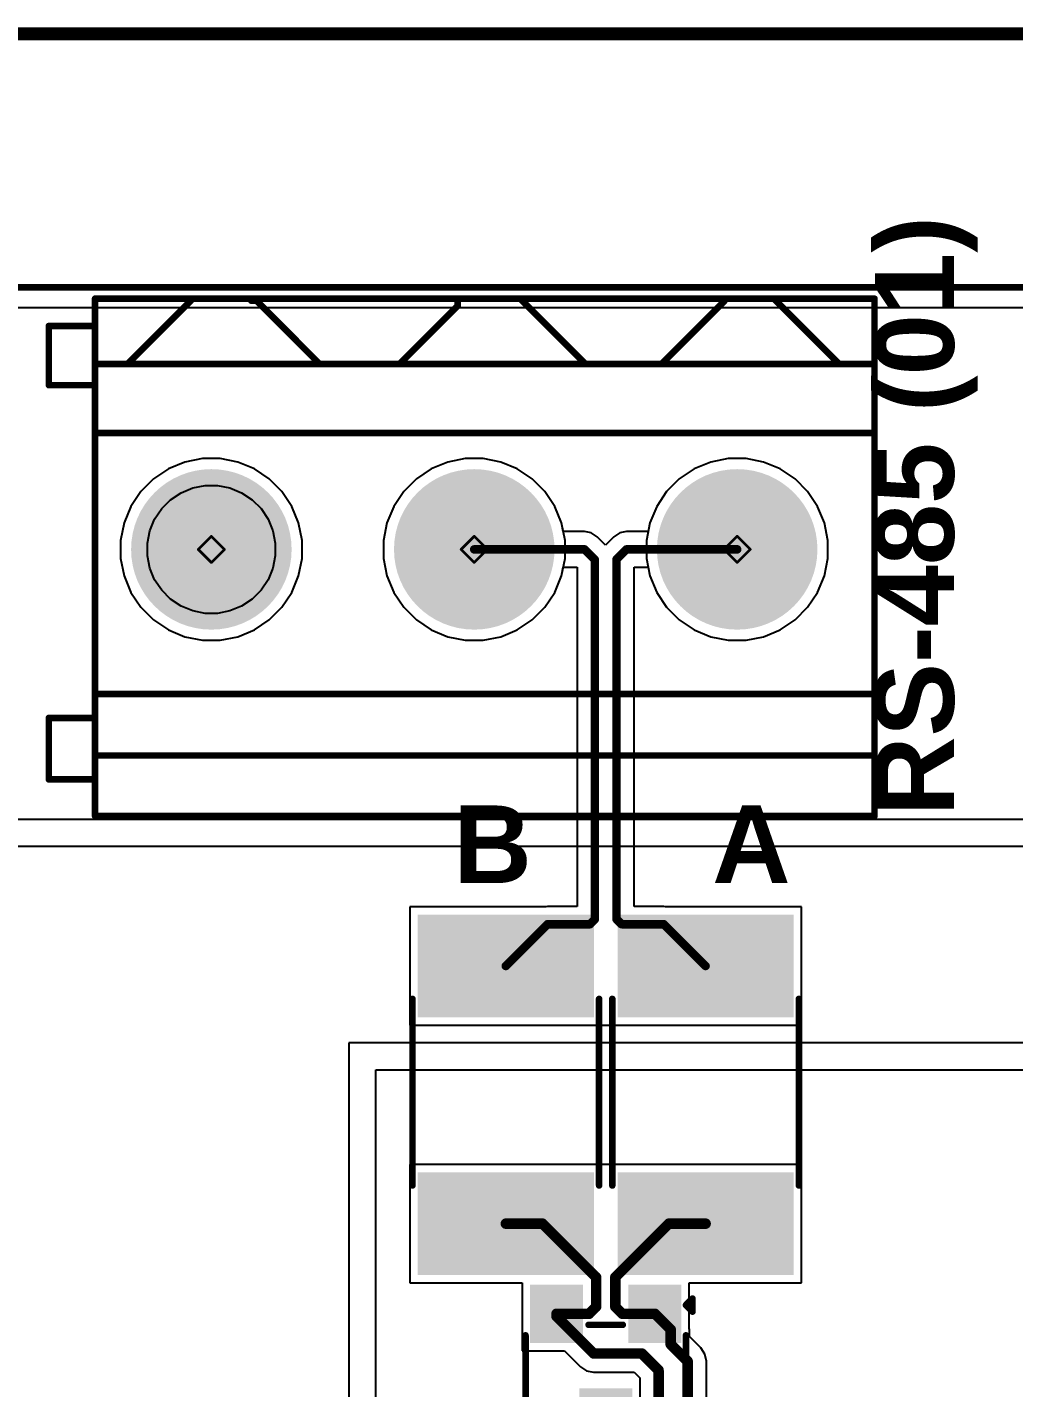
# Model space of a CAD drawing. Header units: inches. Extents: x 0 to 5032, y 0 to 5323.
# Drawn here: x 16.24 to 35.3, y 108.73 to 135.03 of the extents above; entities that cross this region are included whole.
import ezdxf

# ---------------------------------------------------------------- set-up
doc = ezdxf.new("R2010")
doc.units = ezdxf.units.IN
for name, color, linetype in [('Board Outline', 216, 'Continuous'), ('Bottom Layer', 5, 'Continuous'), ('Bottom Solder', 6, 'Continuous'), ('Drill Drawing', 1, 'Continuous'), ('Layer 1', 16, 'Continuous'), ('Layer 2', 76, 'Continuous'), ('Multi-Layer', 9, 'Continuous'), ('Pad Holes', 156, 'Continuous'), ('Top Layer', 1, 'Continuous'), ('Top Overlay', 2, 'Continuous'), ('Top Paste', 8, 'Continuous'), ('Top Solder', 216, 'Continuous')]:
    doc.layers.add(name, color=color, linetype=linetype)
doc.styles.add('Arial_Bold', font='', dxfattribs={"height": 0.2})
doc.styles.get('Arial_Bold').set_extended_font_data('Arial', bold=True)

# ---------------------------------------------------------------- blocks, each defined once
blk = doc.blocks.new('SOT_23_282')
at = {"layer": 'Top Layer'}
for points in [[(-0.41, 1.46), (0.41, 1.46), (0.41, 0.54), (-0.41, 0.54)], [(-1.36, -0.54), (-0.54, -0.54), (-0.54, -1.46), (-1.36, -1.46)], [(0.54, -0.54), (1.36, -0.54), (1.36, -1.46), (0.54, -1.46)]]:
    blk.add_hatch(color=1, dxfattribs=at).paths.add_polyline_path(points)
at = {"layer": 'Top Paste'}
for points in [[(-0.41, 1.46), (0.41, 1.46), (0.41, 0.54), (-0.41, 0.54)], [(-1.36, -0.54), (-0.54, -0.54), (-0.54, -1.46), (-1.36, -1.46)], [(0.54, -0.54), (1.36, -0.54), (1.36, -1.46), (0.54, -1.46)]]:
    blk.add_hatch(color=8, dxfattribs=at).paths.add_polyline_path(points)
at = {"layer": 'Top Solder'}
for points in [[(-0.512, 1.562), (0.512, 1.562), (0.512, 0.438), (-0.512, 0.438)], [(-1.462, -0.438), (-0.438, -0.438), (-0.438, -1.562), (-1.462, -1.562)], [(0.438, -0.438), (1.462, -0.438), (1.462, -1.562), (0.438, -1.562)]]:
    blk.add_hatch(color=216, dxfattribs=at).paths.add_polyline_path(points)
at = {"layer": 'Top Overlay'}
for points in [[(-0.559, 0.813, 0.127, 0.127, 0), (-1.549, 0.813, 0.127, 0.127, 0)], [(-1.549, 0.813, 0.127, 0.127, 0), (-1.549, -0.584, 0.127, 0.127, 0)], [(1.549, 0.813, 0.127, 0.127, 0), (0.559, 0.813, 0.127, 0.127, 0)], [(1.549, 0.813, 0.127, 0.127, 0), (1.549, -0.584, 0.127, 0.127, 0)], [(0.33, -0.787, 0.127, 0.127, 0), (-0.33, -0.787, 0.127, 0.127, 0)], [(-1.676, -1.041, 0.127, 0.127, 0), (-1.676, -1.295, 0.127, 0.127, 0)], [(-1.549, -1.168, 0.127, 0.127, 0), (-1.676, -1.041, 0.127, 0.127, 0)], [(-1.549, -1.168, 0.127, 0.127, 0), (-1.676, -1.295, 0.127, 0.127, 0)]]:
    blk.add_lwpolyline(points, format="xyseb", dxfattribs=at)
for points in [[(-1.581, 0.813, 0.0635, 0.0635, 1), (-1.518, 0.813, 0.0635, 0.0635, 1)], [(-1.581, 0.813, 0.0635, 0.0635, 1), (-1.518, 0.813, 0.0635, 0.0635, 1)], [(-0.591, 0.813, 0.0635, 0.0635, 1), (-0.527, 0.813, 0.0635, 0.0635, 1)], [(0.527, 0.813, 0.0635, 0.0635, 1), (0.591, 0.813, 0.0635, 0.0635, 1)], [(1.518, 0.813, 0.0635, 0.0635, 1), (1.581, 0.813, 0.0635, 0.0635, 1)], [(1.518, 0.813, 0.0635, 0.0635, 1), (1.581, 0.813, 0.0635, 0.0635, 1)], [(-1.581, -0.584, 0.0635, 0.0635, 1), (-1.518, -0.584, 0.0635, 0.0635, 1)], [(1.518, -0.584, 0.0635, 0.0635, 1), (1.581, -0.584, 0.0635, 0.0635, 1)], [(-0.362, -0.787, 0.0635, 0.0635, 1), (-0.298, -0.787, 0.0635, 0.0635, 1)], [(0.298, -0.787, 0.0635, 0.0635, 1), (0.362, -0.787, 0.0635, 0.0635, 1)], [(-1.708, -1.041, 0.0635, 0.0635, 1), (-1.645, -1.041, 0.0635, 0.0635, 1)], [(-1.708, -1.041, 0.0635, 0.0635, 1), (-1.645, -1.041, 0.0635, 0.0635, 1)], [(-1.708, -1.295, 0.0635, 0.0635, 1), (-1.645, -1.295, 0.0635, 0.0635, 1)], [(-1.708, -1.295, 0.0635, 0.0635, 1), (-1.645, -1.295, 0.0635, 0.0635, 1)], [(-1.581, -1.168, 0.0635, 0.0635, 1), (-1.518, -1.168, 0.0635, 0.0635, 1)], [(-1.581, -1.168, 0.0635, 0.0635, 1), (-1.518, -1.168, 0.0635, 0.0635, 1)]]:
    blk.add_lwpolyline(points, format="xyseb", close=True, dxfattribs=at)
blk = doc.blocks.new('F____1812__283')
at = {"layer": 'Top Layer'}
for points in [[(-3.38, 1.6), (-1.6, 1.6), (-1.6, -1.6), (-3.38, -1.6)], [(1.6, 1.6), (3.38, 1.6), (3.38, -1.6), (1.6, -1.6)]]:
    blk.add_hatch(color=1, dxfattribs=at).paths.add_polyline_path(points)
at = {"layer": 'Top Paste'}
for points in [[(-3.38, 1.6), (-1.6, 1.6), (-1.6, -1.6), (-3.38, -1.6)], [(1.6, 1.6), (3.38, 1.6), (3.38, -1.6), (1.6, -1.6)]]:
    blk.add_hatch(color=8, dxfattribs=at).paths.add_polyline_path(points)
at = {"layer": 'Top Solder'}
for points in [[(-3.482, 1.702), (-1.498, 1.702), (-1.498, -1.702), (-3.482, -1.702)], [(1.498, 1.702), (3.482, 1.702), (3.482, -1.702), (1.498, -1.702)]]:
    blk.add_hatch(color=216, dxfattribs=at).paths.add_polyline_path(points)
at = {"layer": 'Top Overlay'}
for points in [[(-1.753, 1.803, 0.127, 0.127, 0), (1.854, 1.803, 0.127, 0.127, 0)], [(-1.753, -1.803, 0.127, 0.127, 0), (1.854, -1.803, 0.127, 0.127, 0)]]:
    blk.add_lwpolyline(points, format="xyseb", dxfattribs=at)
for points in [[(-1.784, 1.803, 0.0635, 0.0635, 1), (-1.721, 1.803, 0.0635, 0.0635, 1)], [(1.822, 1.803, 0.0635, 0.0635, 1), (1.886, 1.803, 0.0635, 0.0635, 1)], [(-1.784, -1.803, 0.0635, 0.0635, 1), (-1.721, -1.803, 0.0635, 0.0635, 1)], [(1.822, -1.803, 0.0635, 0.0635, 1), (1.886, -1.803, 0.0635, 0.0635, 1)]]:
    blk.add_lwpolyline(points, format="xyseb", close=True, dxfattribs=at)
blk = doc.blocks.new('F____1812__284')
at = {"layer": 'Top Layer'}
for points in [[(-3.38, 1.6), (-1.6, 1.6), (-1.6, -1.6), (-3.38, -1.6)], [(1.6, 1.6), (3.38, 1.6), (3.38, -1.6), (1.6, -1.6)]]:
    blk.add_hatch(color=1, dxfattribs=at).paths.add_polyline_path(points)
at = {"layer": 'Top Paste'}
for points in [[(-3.38, 1.6), (-1.6, 1.6), (-1.6, -1.6), (-3.38, -1.6)], [(1.6, 1.6), (3.38, 1.6), (3.38, -1.6), (1.6, -1.6)]]:
    blk.add_hatch(color=8, dxfattribs=at).paths.add_polyline_path(points)
at = {"layer": 'Top Solder'}
for points in [[(-3.482, 1.702), (-1.498, 1.702), (-1.498, -1.702), (-3.482, -1.702)], [(1.498, 1.702), (3.482, 1.702), (3.482, -1.702), (1.498, -1.702)]]:
    blk.add_hatch(color=216, dxfattribs=at).paths.add_polyline_path(points)
at = {"layer": 'Top Overlay'}
for points in [[(-1.753, 1.803, 0.127, 0.127, 0), (1.854, 1.803, 0.127, 0.127, 0)], [(-1.753, -1.803, 0.127, 0.127, 0), (1.854, -1.803, 0.127, 0.127, 0)]]:
    blk.add_lwpolyline(points, format="xyseb", dxfattribs=at)
for points in [[(-1.784, 1.803, 0.0635, 0.0635, 1), (-1.721, 1.803, 0.0635, 0.0635, 1)], [(1.822, 1.803, 0.0635, 0.0635, 1), (1.886, 1.803, 0.0635, 0.0635, 1)], [(-1.784, -1.803, 0.0635, 0.0635, 1), (-1.721, -1.803, 0.0635, 0.0635, 1)], [(1.822, -1.803, 0.0635, 0.0635, 1), (1.886, -1.803, 0.0635, 0.0635, 1)]]:
    blk.add_lwpolyline(points, format="xyseb", close=True, dxfattribs=at)
blk = doc.blocks.new('DB128L_5_08_3P_BK_S_286')
at = {"layer": 'Bottom Layer'}
h = blk.add_hatch(color=5, dxfattribs=at)
edge = h.paths.add_edge_path()
edge.add_arc((-5.08, 0), 1.5, 0, 360)
h = blk.add_hatch(color=5, dxfattribs=at)
edge = h.paths.add_edge_path()
edge.add_arc((0, 0), 1.5, 0, 360)
h = blk.add_hatch(color=5, dxfattribs=at)
edge = h.paths.add_edge_path()
edge.add_arc((5.08, 0), 1.5, 0, 360)
at = {"layer": 'Bottom Solder'}
h = blk.add_hatch(color=6, dxfattribs=at)
edge = h.paths.add_edge_path()
edge.add_arc((-5.08, 0), 1.551, 0, 360)
h = blk.add_hatch(color=6, dxfattribs=at)
edge = h.paths.add_edge_path()
edge.add_arc((0, 0), 1.551, 0, 360)
h = blk.add_hatch(color=6, dxfattribs=at)
edge = h.paths.add_edge_path()
edge.add_arc((5.08, 0), 1.551, 0, 360)
at = {"layer": 'Layer 1'}
h = blk.add_hatch(color=16, dxfattribs=at)
edge = h.paths.add_edge_path()
edge.add_arc((-5.08, 0), 1.5, 0, 360)
h = blk.add_hatch(color=16, dxfattribs=at)
edge = h.paths.add_edge_path()
edge.add_arc((0, 0), 1.5, 0, 360)
h = blk.add_hatch(color=16, dxfattribs=at)
edge = h.paths.add_edge_path()
edge.add_arc((5.08, 0), 1.5, 0, 360)
at = {"layer": 'Layer 2'}
h = blk.add_hatch(color=76, dxfattribs=at)
edge = h.paths.add_edge_path()
edge.add_arc((-5.08, 0), 1.5, 0, 360)
h = blk.add_hatch(color=76, dxfattribs=at)
edge = h.paths.add_edge_path()
edge.add_arc((0, 0), 1.5, 0, 360)
h = blk.add_hatch(color=76, dxfattribs=at)
edge = h.paths.add_edge_path()
edge.add_arc((5.08, 0), 1.5, 0, 360)
at = {"layer": 'Multi-Layer'}
h = blk.add_hatch(color=9, dxfattribs=at)
edge = h.paths.add_edge_path()
edge.add_arc((-5.08, 0), 1.5, 0, 360)
h = blk.add_hatch(color=9, dxfattribs=at)
edge = h.paths.add_edge_path()
edge.add_arc((0, 0), 1.5, 0, 360)
h = blk.add_hatch(color=9, dxfattribs=at)
edge = h.paths.add_edge_path()
edge.add_arc((5.08, 0), 1.5, 0, 360)
at = {"layer": 'Pad Holes'}
h = blk.add_hatch(color=7, dxfattribs=at)
edge = h.paths.add_edge_path()
edge.add_arc((-5.08, 0), 0.8, 0, 360)
h = blk.add_hatch(color=7, dxfattribs=at)
edge = h.paths.add_edge_path()
edge.add_arc((0, 0), 0.8, 0, 360)
h = blk.add_hatch(color=7, dxfattribs=at)
edge = h.paths.add_edge_path()
edge.add_arc((5.08, 0), 0.8, 0, 360)
at = {"layer": 'Top Layer'}
h = blk.add_hatch(color=1, dxfattribs=at)
edge = h.paths.add_edge_path()
edge.add_arc((-5.08, 0), 1.5, 0, 360)
h = blk.add_hatch(color=1, dxfattribs=at)
edge = h.paths.add_edge_path()
edge.add_arc((0, 0), 1.5, 0, 360)
h = blk.add_hatch(color=1, dxfattribs=at)
edge = h.paths.add_edge_path()
edge.add_arc((5.08, 0), 1.5, 0, 360)
at = {"layer": 'Top Solder'}
h = blk.add_hatch(color=216, dxfattribs=at)
edge = h.paths.add_edge_path()
edge.add_arc((-5.08, 0), 1.551, 0, 360)
h = blk.add_hatch(color=216, dxfattribs=at)
edge = h.paths.add_edge_path()
edge.add_arc((0, 0), 1.551, 0, 360)
h = blk.add_hatch(color=216, dxfattribs=at)
edge = h.paths.add_edge_path()
edge.add_arc((5.08, 0), 1.551, 0, 360)
at = {"layer": 'Top Overlay'}
for points in [[(-7.733, -4.846, 0.127, 0.127, 0), (-7.733, 5.154, 0.127, 0.127, 0)], [(7.327, 5.154, 0.127, 0.127, 0), (-7.733, 5.154, 0.127, 0.127, 0)], [(0.465, 5.154, 0.127, 0.127, 0), (-0.78, 5.154, 0.127, 0.127, 0)], [(7.327, 5.154, 0.127, 0.127, 0), (7.327, -4.846, 0.127, 0.127, 0)], [(8.22, 4.446, 0.127, 0.127, 0), (7.325, 4.446, 0.127, 0.127, 0)], [(8.22, 4.446, 0.127, 0.127, 0), (8.22, 3.257, 0.127, 0.127, 0)], [(7.327, 3.983, 0.127, 0.127, 0), (-7.733, 3.983, 0.127, 0.127, 0)], [(8.22, 3.257, 0.127, 0.127, 0), (7.325, 3.257, 0.127, 0.127, 0)], [(7.327, 2.794, 0.127, 0.127, 0), (-7.733, 2.794, 0.127, 0.127, 0)], [(-7.699, -2.249, 0.127, 0.127, 0), (-7.733, -2.215, 0.127, 0.127, 0)], [(7.327, -2.249, 0.127, 0.127, 0), (-7.699, -2.249, 0.127, 0.127, 0)], [(8.22, -3.174, 0.127, 0.127, 0), (7.325, -3.174, 0.127, 0.127, 0)], [(8.22, -3.174, 0.127, 0.127, 0), (8.22, -4.318, 0.127, 0.127, 0)], [(7.274, -3.584, 0.127, 0.127, 0), (-7.656, -3.584, 0.127, 0.127, 0)], [(-7.02, -3.584, 0.127, 0.127, 0), (-7.02, -3.612, 0.127, 0.127, 0)], [(-5.826, -4.806, 0.127, 0.127, 0), (-7.02, -3.612, 0.127, 0.127, 0)], [(-3.616, -3.584, 0.127, 0.127, 0), (-4.836, -4.803, 0.127, 0.127, 0)], [(-2.146, -3.584, 0.127, 0.127, 0), (-2.27, -3.584, 0.127, 0.127, 0)], [(-0.924, -4.806, 0.127, 0.127, 0), (-2.146, -3.584, 0.127, 0.127, 0)], [(1.444, -3.584, 0.127, 0.127, 0), (0.321, -4.708, 0.127, 0.127, 0)], [(4.209, -4.806, 0.127, 0.127, 0), (2.988, -3.584, 0.127, 0.127, 0)], [(6.671, -3.612, 0.127, 0.127, 0), (5.477, -4.806, 0.127, 0.127, 0)], [(6.671, -3.584, 0.127, 0.127, 0), (6.671, -3.612, 0.127, 0.127, 0)], [(8.22, -4.318, 0.127, 0.127, 0), (7.325, -4.318, 0.127, 0.127, 0)], [(0.321, -4.708, 0.127, 0.127, 0), (0.321, -4.806, 0.127, 0.127, 0)], [(7.297, -4.846, 0.127, 0.127, 0), (-7.703, -4.846, 0.127, 0.127, 0)], [(-4.836, -4.803, 0.127, 0.127, 0), (-4.836, -4.806, 0.127, 0.127, 0)], [(4.308, -4.806, 0.127, 0.127, 0), (4.209, -4.806, 0.127, 0.127, 0)]]:
    blk.add_lwpolyline(points, format="xyseb", dxfattribs=at)
for points in [[(-7.765, 5.154, 0.0635, 0.0635, 1), (-7.701, 5.154, 0.0635, 0.0635, 1)], [(-7.765, 5.154, 0.0635, 0.0635, 1), (-7.701, 5.154, 0.0635, 0.0635, 1)], [(-0.811, 5.154, 0.0635, 0.0635, 1), (-0.748, 5.154, 0.0635, 0.0635, 1)], [(0.433, 5.154, 0.0635, 0.0635, 1), (0.497, 5.154, 0.0635, 0.0635, 1)], [(7.295, 5.154, 0.0635, 0.0635, 1), (7.359, 5.154, 0.0635, 0.0635, 1)], [(7.295, 5.154, 0.0635, 0.0635, 1), (7.359, 5.154, 0.0635, 0.0635, 1)], [(7.293, 4.446, 0.0635, 0.0635, 1), (7.357, 4.446, 0.0635, 0.0635, 1)], [(8.188, 4.446, 0.0635, 0.0635, 1), (8.252, 4.446, 0.0635, 0.0635, 1)], [(8.188, 4.446, 0.0635, 0.0635, 1), (8.252, 4.446, 0.0635, 0.0635, 1)], [(-7.765, 3.983, 0.0635, 0.0635, 1), (-7.701, 3.983, 0.0635, 0.0635, 1)], [(7.295, 3.983, 0.0635, 0.0635, 1), (7.359, 3.983, 0.0635, 0.0635, 1)], [(7.293, 3.257, 0.0635, 0.0635, 1), (7.357, 3.257, 0.0635, 0.0635, 1)], [(8.188, 3.257, 0.0635, 0.0635, 1), (8.252, 3.257, 0.0635, 0.0635, 1)], [(8.188, 3.257, 0.0635, 0.0635, 1), (8.252, 3.257, 0.0635, 0.0635, 1)], [(-7.765, 2.794, 0.0635, 0.0635, 1), (-7.701, 2.794, 0.0635, 0.0635, 1)], [(7.295, 2.794, 0.0635, 0.0635, 1), (7.359, 2.794, 0.0635, 0.0635, 1)], [(-7.765, -2.215, 0.0635, 0.0635, 1), (-7.701, -2.215, 0.0635, 0.0635, 1)], [(-7.731, -2.249, 0.0635, 0.0635, 1), (-7.668, -2.249, 0.0635, 0.0635, 1)], [(-7.731, -2.249, 0.0635, 0.0635, 1), (-7.668, -2.249, 0.0635, 0.0635, 1)], [(7.295, -2.249, 0.0635, 0.0635, 1), (7.359, -2.249, 0.0635, 0.0635, 1)], [(7.293, -3.174, 0.0635, 0.0635, 1), (7.357, -3.174, 0.0635, 0.0635, 1)], [(8.188, -3.174, 0.0635, 0.0635, 1), (8.252, -3.174, 0.0635, 0.0635, 1)], [(8.188, -3.174, 0.0635, 0.0635, 1), (8.252, -3.174, 0.0635, 0.0635, 1)], [(-7.688, -3.584, 0.0635, 0.0635, 1), (-7.624, -3.584, 0.0635, 0.0635, 1)], [(-7.052, -3.584, 0.0635, 0.0635, 1), (-6.988, -3.584, 0.0635, 0.0635, 1)], [(-7.052, -3.612, 0.0635, 0.0635, 1), (-6.988, -3.612, 0.0635, 0.0635, 1)], [(-7.052, -3.612, 0.0635, 0.0635, 1), (-6.988, -3.612, 0.0635, 0.0635, 1)], [(-3.648, -3.584, 0.0635, 0.0635, 1), (-3.585, -3.584, 0.0635, 0.0635, 1)], [(-2.302, -3.584, 0.0635, 0.0635, 1), (-2.238, -3.584, 0.0635, 0.0635, 1)], [(-2.178, -3.584, 0.0635, 0.0635, 1), (-2.114, -3.584, 0.0635, 0.0635, 1)], [(-2.178, -3.584, 0.0635, 0.0635, 1), (-2.114, -3.584, 0.0635, 0.0635, 1)], [(1.412, -3.584, 0.0635, 0.0635, 1), (1.476, -3.584, 0.0635, 0.0635, 1)], [(2.956, -3.584, 0.0635, 0.0635, 1), (3.019, -3.584, 0.0635, 0.0635, 1)], [(6.639, -3.584, 0.0635, 0.0635, 1), (6.702, -3.584, 0.0635, 0.0635, 1)], [(6.639, -3.612, 0.0635, 0.0635, 1), (6.702, -3.612, 0.0635, 0.0635, 1)], [(6.639, -3.612, 0.0635, 0.0635, 1), (6.702, -3.612, 0.0635, 0.0635, 1)], [(7.242, -3.584, 0.0635, 0.0635, 1), (7.306, -3.584, 0.0635, 0.0635, 1)], [(7.293, -4.318, 0.0635, 0.0635, 1), (7.357, -4.318, 0.0635, 0.0635, 1)], [(8.188, -4.318, 0.0635, 0.0635, 1), (8.252, -4.318, 0.0635, 0.0635, 1)], [(8.188, -4.318, 0.0635, 0.0635, 1), (8.252, -4.318, 0.0635, 0.0635, 1)], [(0.289, -4.708, 0.0635, 0.0635, 1), (0.352, -4.708, 0.0635, 0.0635, 1)], [(0.289, -4.708, 0.0635, 0.0635, 1), (0.352, -4.708, 0.0635, 0.0635, 1)], [(-7.765, -4.846, 0.0635, 0.0635, 1), (-7.701, -4.846, 0.0635, 0.0635, 1)], [(-7.735, -4.846, 0.0635, 0.0635, 1), (-7.671, -4.846, 0.0635, 0.0635, 1)], [(-5.858, -4.806, 0.0635, 0.0635, 1), (-5.794, -4.806, 0.0635, 0.0635, 1)], [(-4.867, -4.803, 0.0635, 0.0635, 1), (-4.804, -4.803, 0.0635, 0.0635, 1)], [(-4.867, -4.803, 0.0635, 0.0635, 1), (-4.804, -4.803, 0.0635, 0.0635, 1)], [(-4.867, -4.806, 0.0635, 0.0635, 1), (-4.804, -4.806, 0.0635, 0.0635, 1)], [(-0.956, -4.806, 0.0635, 0.0635, 1), (-0.892, -4.806, 0.0635, 0.0635, 1)], [(0.289, -4.806, 0.0635, 0.0635, 1), (0.352, -4.806, 0.0635, 0.0635, 1)], [(4.178, -4.806, 0.0635, 0.0635, 1), (4.241, -4.806, 0.0635, 0.0635, 1)], [(4.178, -4.806, 0.0635, 0.0635, 1), (4.241, -4.806, 0.0635, 0.0635, 1)], [(4.277, -4.806, 0.0635, 0.0635, 1), (4.34, -4.806, 0.0635, 0.0635, 1)], [(5.445, -4.806, 0.0635, 0.0635, 1), (5.509, -4.806, 0.0635, 0.0635, 1)], [(7.265, -4.846, 0.0635, 0.0635, 1), (7.329, -4.846, 0.0635, 0.0635, 1)], [(7.295, -4.846, 0.0635, 0.0635, 1), (7.359, -4.846, 0.0635, 0.0635, 1)]]:
    blk.add_lwpolyline(points, format="xyseb", close=True, dxfattribs=at)

msp = doc.modelspace()

# ---------------------------------------------------------------- linework, layer by layer
at = {"layer": 'Board Outline'}
for points in [[(0, 134.899, 0.254, 0.254, 0), (91.57, 134.899, 0.254, 0.254, 0)], [(0, 130, 0.127, 0.127, 0), (200, 130, 0.127, 0.127, 0)]]:
    msp.add_lwpolyline(points, format="xyseb", dxfattribs=at)
at = {"layer": 'Bottom Layer'}
for p, q in [((4.474, 129.612), (122.778, 129.612)), ((24.044, 126.488), (23.757, 126.296)), ((24.363, 126.62), (24.044, 126.488)), ((24.702, 126.688), (24.363, 126.62)), ((25.047, 126.688), (24.702, 126.688)), ((25.386, 126.62), (25.047, 126.688)), ((25.706, 126.488), (25.386, 126.62)), ((25.993, 126.296), (25.706, 126.488)), ((29.124, 126.488), (28.837, 126.296)), ((29.443, 126.62), (29.124, 126.488)), ((29.782, 126.688), (29.443, 126.62)), ((30.127, 126.688), (29.782, 126.688)), ((30.466, 126.62), (30.127, 126.688)), ((30.786, 126.488), (30.466, 126.62)), ((31.073, 126.296), (30.786, 126.488)), ((23.757, 126.296), (23.512, 126.052)), ((26.237, 126.052), (25.993, 126.296)), ((28.837, 126.296), (28.592, 126.052)), ((31.317, 126.052), (31.073, 126.296)), ((23.512, 126.052), (23.32, 125.764)), ((26.429, 125.764), (26.237, 126.052)), ((28.592, 126.052), (28.4, 125.764)), ((31.509, 125.764), (31.317, 126.052)), ((23.32, 125.764), (23.188, 125.445)), ((26.561, 125.445), (26.429, 125.764)), ((28.4, 125.764), (28.268, 125.445)), ((31.641, 125.445), (31.509, 125.764)), ((23.188, 125.445), (23.121, 125.106)), ((26.629, 125.106), (26.561, 125.445)), ((28.268, 125.445), (28.201, 125.106)), ((31.709, 125.106), (31.641, 125.445)), ((23.121, 125.106), (23.121, 124.761)), ((26.629, 124.761), (26.629, 125.106)), ((28.201, 125.106), (28.201, 124.761)), ((31.709, 124.761), (31.709, 125.106)), ((23.121, 124.761), (23.188, 124.422)), ((26.561, 124.422), (26.629, 124.761)), ((28.201, 124.761), (28.268, 124.422)), ((31.641, 124.422), (31.709, 124.761)), ((23.188, 124.422), (23.32, 124.103)), ((26.429, 124.103), (26.561, 124.422)), ((28.268, 124.422), (28.4, 124.103)), ((31.509, 124.103), (31.641, 124.422)), ((23.32, 124.103), (23.512, 123.815)), ((26.237, 123.815), (26.429, 124.103)), ((28.4, 124.103), (28.592, 123.815)), ((31.317, 123.815), (31.509, 124.103)), ((23.512, 123.815), (23.757, 123.571)), ((25.993, 123.571), (26.237, 123.815)), ((28.592, 123.815), (28.837, 123.571)), ((31.073, 123.571), (31.317, 123.815)), ((23.757, 123.571), (24.044, 123.379)), ((24.044, 123.379), (24.363, 123.247)), ((25.386, 123.247), (25.706, 123.379)), ((25.706, 123.379), (25.993, 123.571)), ((28.837, 123.571), (29.124, 123.379)), ((29.124, 123.379), (29.443, 123.247)), ((30.466, 123.247), (30.786, 123.379)), ((30.786, 123.379), (31.073, 123.571)), ((24.363, 123.247), (24.702, 123.18)), ((24.702, 123.18), (25.047, 123.18)), ((25.047, 123.18), (25.386, 123.247)), ((29.443, 123.247), (29.782, 123.18)), ((29.782, 123.18), (30.127, 123.18)), ((30.127, 123.18), (30.466, 123.247))]:
    msp.add_line(p, q, dxfattribs=at)
at = {"layer": 'Drill Drawing'}
for points in [[(19.541, 124.934, 0.0508, 0.0508, 0), (19.795, 125.188, 0.0508, 0.0508, 0)], [(19.795, 125.188, 0.0508, 0.0508, 0), (20.049, 124.934, 0.0508, 0.0508, 0)], [(24.621, 124.934, 0.0508, 0.0508, 0), (24.875, 125.188, 0.0508, 0.0508, 0)], [(24.875, 125.188, 0.0508, 0.0508, 0), (25.129, 124.934, 0.0508, 0.0508, 0)], [(29.701, 124.934, 0.0508, 0.0508, 0), (29.955, 125.188, 0.0508, 0.0508, 0)], [(29.955, 125.188, 0.0508, 0.0508, 0), (30.209, 124.934, 0.0508, 0.0508, 0)], [(19.541, 124.934, 0.0508, 0.0508, 0), (19.795, 124.68, 0.0508, 0.0508, 0)], [(19.795, 124.68, 0.0508, 0.0508, 0), (20.049, 124.934, 0.0508, 0.0508, 0)], [(24.621, 124.934, 0.0508, 0.0508, 0), (24.875, 124.68, 0.0508, 0.0508, 0)], [(24.875, 124.68, 0.0508, 0.0508, 0), (25.129, 124.934, 0.0508, 0.0508, 0)], [(29.701, 124.934, 0.0508, 0.0508, 0), (29.955, 124.68, 0.0508, 0.0508, 0)], [(29.955, 124.68, 0.0508, 0.0508, 0), (30.209, 124.934, 0.0508, 0.0508, 0)]]:
    msp.add_lwpolyline(points, format="xyseb", dxfattribs=at)
for points in [[(19.782, 125.188, 0.0254, 0.0254, 1), (19.807, 125.188, 0.0254, 0.0254, 1)], [(19.782, 125.188, 0.0254, 0.0254, 1), (19.807, 125.188, 0.0254, 0.0254, 1)], [(24.862, 125.188, 0.0254, 0.0254, 1), (24.887, 125.188, 0.0254, 0.0254, 1)], [(24.862, 125.188, 0.0254, 0.0254, 1), (24.887, 125.188, 0.0254, 0.0254, 1)], [(29.942, 125.188, 0.0254, 0.0254, 1), (29.967, 125.188, 0.0254, 0.0254, 1)], [(29.942, 125.188, 0.0254, 0.0254, 1), (29.967, 125.188, 0.0254, 0.0254, 1)], [(19.528, 124.934, 0.0254, 0.0254, 1), (19.553, 124.934, 0.0254, 0.0254, 1)], [(19.528, 124.934, 0.0254, 0.0254, 1), (19.553, 124.934, 0.0254, 0.0254, 1)], [(20.036, 124.934, 0.0254, 0.0254, 1), (20.061, 124.934, 0.0254, 0.0254, 1)], [(20.036, 124.934, 0.0254, 0.0254, 1), (20.061, 124.934, 0.0254, 0.0254, 1)], [(24.608, 124.934, 0.0254, 0.0254, 1), (24.633, 124.934, 0.0254, 0.0254, 1)], [(24.608, 124.934, 0.0254, 0.0254, 1), (24.633, 124.934, 0.0254, 0.0254, 1)], [(25.116, 124.934, 0.0254, 0.0254, 1), (25.141, 124.934, 0.0254, 0.0254, 1)], [(25.116, 124.934, 0.0254, 0.0254, 1), (25.141, 124.934, 0.0254, 0.0254, 1)], [(29.688, 124.934, 0.0254, 0.0254, 1), (29.713, 124.934, 0.0254, 0.0254, 1)], [(29.688, 124.934, 0.0254, 0.0254, 1), (29.713, 124.934, 0.0254, 0.0254, 1)], [(30.196, 124.934, 0.0254, 0.0254, 1), (30.221, 124.934, 0.0254, 0.0254, 1)], [(30.196, 124.934, 0.0254, 0.0254, 1), (30.221, 124.934, 0.0254, 0.0254, 1)], [(19.782, 124.68, 0.0254, 0.0254, 1), (19.807, 124.68, 0.0254, 0.0254, 1)], [(19.782, 124.68, 0.0254, 0.0254, 1), (19.807, 124.68, 0.0254, 0.0254, 1)], [(24.862, 124.68, 0.0254, 0.0254, 1), (24.887, 124.68, 0.0254, 0.0254, 1)], [(24.862, 124.68, 0.0254, 0.0254, 1), (24.887, 124.68, 0.0254, 0.0254, 1)], [(29.942, 124.68, 0.0254, 0.0254, 1), (29.967, 124.68, 0.0254, 0.0254, 1)], [(29.942, 124.68, 0.0254, 0.0254, 1), (29.967, 124.68, 0.0254, 0.0254, 1)]]:
    msp.add_lwpolyline(points, format="xyseb", close=True, dxfattribs=at)
at = {"layer": 'Layer 1'}
for p, q in [((0.388, 129.612), (199.612, 129.612)), ((18.964, 126.488), (18.677, 126.296)), ((19.283, 126.62), (18.964, 126.488)), ((19.622, 126.688), (19.283, 126.62)), ((19.967, 126.688), (19.622, 126.688)), ((20.306, 126.62), (19.967, 126.688)), ((20.626, 126.488), (20.306, 126.62)), ((20.913, 126.296), (20.626, 126.488)), ((24.044, 126.488), (23.757, 126.296)), ((24.363, 126.62), (24.044, 126.488)), ((24.702, 126.688), (24.363, 126.62)), ((25.047, 126.688), (24.702, 126.688)), ((25.386, 126.62), (25.047, 126.688)), ((25.706, 126.488), (25.386, 126.62)), ((25.993, 126.296), (25.706, 126.488)), ((29.124, 126.488), (28.837, 126.296)), ((29.443, 126.62), (29.124, 126.488)), ((29.782, 126.688), (29.443, 126.62)), ((30.127, 126.688), (29.782, 126.688)), ((30.466, 126.62), (30.127, 126.688)), ((30.786, 126.488), (30.466, 126.62)), ((31.073, 126.296), (30.786, 126.488)), ((18.677, 126.296), (18.432, 126.052)), ((21.157, 126.052), (20.913, 126.296)), ((23.757, 126.296), (23.512, 126.052)), ((26.237, 126.052), (25.993, 126.296)), ((28.837, 126.296), (28.592, 126.052)), ((31.317, 126.052), (31.073, 126.296)), ((18.432, 126.052), (18.24, 125.764)), ((19.007, 125.894), (19.209, 126.029)), ((19.209, 126.029), (19.434, 126.122)), ((19.434, 126.122), (19.673, 126.17)), ((19.673, 126.17), (19.916, 126.17)), ((19.916, 126.17), (20.155, 126.122)), ((20.155, 126.122), (20.38, 126.029)), ((20.38, 126.029), (20.583, 125.894)), ((21.349, 125.764), (21.157, 126.052)), ((23.512, 126.052), (23.32, 125.764)), ((26.429, 125.764), (26.237, 126.052)), ((28.592, 126.052), (28.4, 125.764)), ((31.509, 125.764), (31.317, 126.052)), ((18.24, 125.764), (18.108, 125.445)), ((18.699, 125.519), (18.835, 125.722)), ((18.835, 125.722), (19.007, 125.894)), ((20.583, 125.894), (20.755, 125.722)), ((20.755, 125.722), (20.89, 125.519)), ((21.481, 125.445), (21.349, 125.764)), ((23.32, 125.764), (23.188, 125.445)), ((26.561, 125.445), (26.429, 125.764)), ((28.4, 125.764), (28.268, 125.445)), ((31.641, 125.445), (31.509, 125.764)), ((18.108, 125.445), (18.041, 125.106)), ((18.606, 125.294), (18.699, 125.519)), ((20.89, 125.519), (20.983, 125.294)), ((21.549, 125.106), (21.481, 125.445)), ((23.188, 125.445), (23.121, 125.106)), ((26.629, 125.106), (26.561, 125.445)), ((28.268, 125.445), (28.201, 125.106)), ((31.709, 125.106), (31.641, 125.445)), ((18.559, 125.055), (18.606, 125.294)), ((20.983, 125.294), (21.031, 125.055)), ((18.041, 125.106), (18.041, 124.761)), ((18.559, 124.812), (18.559, 125.055)), ((21.031, 125.055), (21.031, 124.812)), ((21.549, 124.761), (21.549, 125.106)), ((23.121, 125.106), (23.121, 124.761)), ((26.629, 124.761), (26.629, 125.106)), ((28.201, 125.106), (28.201, 124.761)), ((31.709, 124.761), (31.709, 125.106)), ((18.041, 124.761), (18.108, 124.422)), ((18.606, 124.573), (18.559, 124.812)), ((21.031, 124.812), (20.983, 124.573)), ((21.481, 124.422), (21.549, 124.761)), ((23.121, 124.761), (23.188, 124.422)), ((26.561, 124.422), (26.629, 124.761)), ((28.201, 124.761), (28.268, 124.422)), ((31.641, 124.422), (31.709, 124.761)), ((18.108, 124.422), (18.24, 124.103)), ((18.699, 124.348), (18.606, 124.573)), ((20.983, 124.573), (20.89, 124.348)), ((21.349, 124.103), (21.481, 124.422)), ((23.188, 124.422), (23.32, 124.103)), ((26.429, 124.103), (26.561, 124.422)), ((28.268, 124.422), (28.4, 124.103)), ((31.509, 124.103), (31.641, 124.422)), ((18.835, 124.146), (18.699, 124.348)), ((19.007, 123.973), (18.835, 124.146)), ((20.755, 124.146), (20.583, 123.973)), ((20.89, 124.348), (20.755, 124.146)), ((18.24, 124.103), (18.432, 123.815)), ((19.209, 123.838), (19.007, 123.973)), ((20.583, 123.973), (20.38, 123.838)), ((21.157, 123.815), (21.349, 124.103)), ((23.32, 124.103), (23.512, 123.815)), ((26.237, 123.815), (26.429, 124.103)), ((28.4, 124.103), (28.592, 123.815)), ((31.317, 123.815), (31.509, 124.103)), ((18.432, 123.815), (18.677, 123.571)), ((19.434, 123.745), (19.209, 123.838)), ((19.673, 123.698), (19.434, 123.745)), ((19.916, 123.698), (19.673, 123.698)), ((20.155, 123.745), (19.916, 123.698)), ((20.38, 123.838), (20.155, 123.745)), ((20.913, 123.571), (21.157, 123.815)), ((23.512, 123.815), (23.757, 123.571)), ((25.993, 123.571), (26.237, 123.815)), ((28.592, 123.815), (28.837, 123.571)), ((31.073, 123.571), (31.317, 123.815)), ((18.677, 123.571), (18.964, 123.379)), ((18.964, 123.379), (19.283, 123.247)), ((20.306, 123.247), (20.626, 123.379)), ((20.626, 123.379), (20.913, 123.571)), ((23.757, 123.571), (24.044, 123.379)), ((24.044, 123.379), (24.363, 123.247)), ((25.386, 123.247), (25.706, 123.379)), ((25.706, 123.379), (25.993, 123.571)), ((28.837, 123.571), (29.124, 123.379)), ((29.124, 123.379), (29.443, 123.247)), ((30.466, 123.247), (30.786, 123.379)), ((30.786, 123.379), (31.073, 123.571)), ((19.283, 123.247), (19.622, 123.18)), ((19.622, 123.18), (19.967, 123.18)), ((19.967, 123.18), (20.306, 123.247)), ((24.363, 123.247), (24.702, 123.18)), ((24.702, 123.18), (25.047, 123.18)), ((25.047, 123.18), (25.386, 123.247)), ((29.443, 123.247), (29.782, 123.18)), ((29.782, 123.18), (30.127, 123.18)), ((30.127, 123.18), (30.466, 123.247)), ((80.273, 119.713), (9.652, 119.713)), ((10.17, 119.195), (80.273, 119.195))]:
    msp.add_line(p, q, dxfattribs=at)
at = {"layer": 'Layer 2'}
for p, q in [((5.913, 129.612), (122.778, 129.612)), ((18.964, 126.488), (18.677, 126.296)), ((19.283, 126.62), (18.964, 126.488)), ((19.622, 126.688), (19.283, 126.62)), ((19.967, 126.688), (19.622, 126.688)), ((20.306, 126.62), (19.967, 126.688)), ((20.626, 126.488), (20.306, 126.62)), ((20.913, 126.296), (20.626, 126.488)), ((24.044, 126.488), (23.757, 126.296)), ((24.363, 126.62), (24.044, 126.488)), ((24.702, 126.688), (24.363, 126.62)), ((25.047, 126.688), (24.702, 126.688)), ((25.386, 126.62), (25.047, 126.688)), ((25.706, 126.488), (25.386, 126.62)), ((25.993, 126.296), (25.706, 126.488)), ((29.124, 126.488), (28.837, 126.296)), ((29.443, 126.62), (29.124, 126.488)), ((29.782, 126.688), (29.443, 126.62)), ((30.127, 126.688), (29.782, 126.688)), ((30.466, 126.62), (30.127, 126.688)), ((30.786, 126.488), (30.466, 126.62)), ((31.073, 126.296), (30.786, 126.488)), ((18.677, 126.296), (18.432, 126.052)), ((21.157, 126.052), (20.913, 126.296)), ((23.757, 126.296), (23.512, 126.052)), ((26.237, 126.052), (25.993, 126.296)), ((28.837, 126.296), (28.592, 126.052)), ((31.317, 126.052), (31.073, 126.296)), ((18.432, 126.052), (18.24, 125.764)), ((21.349, 125.764), (21.157, 126.052)), ((23.512, 126.052), (23.32, 125.764)), ((26.429, 125.764), (26.237, 126.052)), ((28.592, 126.052), (28.4, 125.764)), ((31.509, 125.764), (31.317, 126.052)), ((18.24, 125.764), (18.108, 125.445)), ((21.481, 125.445), (21.349, 125.764)), ((23.32, 125.764), (23.188, 125.445)), ((26.561, 125.445), (26.429, 125.764)), ((28.4, 125.764), (28.268, 125.445)), ((31.641, 125.445), (31.509, 125.764)), ((18.108, 125.445), (18.041, 125.106)), ((21.549, 125.106), (21.481, 125.445)), ((23.188, 125.445), (23.121, 125.106)), ((26.629, 125.106), (26.561, 125.445)), ((28.268, 125.445), (28.201, 125.106)), ((31.709, 125.106), (31.641, 125.445)), ((18.041, 125.106), (18.041, 124.761)), ((21.549, 124.761), (21.549, 125.106)), ((23.121, 125.106), (23.121, 124.761)), ((26.629, 124.761), (26.629, 125.106)), ((28.201, 125.106), (28.201, 124.761)), ((31.709, 124.761), (31.709, 125.106)), ((18.041, 124.761), (18.108, 124.422)), ((21.481, 124.422), (21.549, 124.761)), ((23.121, 124.761), (23.188, 124.422)), ((26.561, 124.422), (26.629, 124.761)), ((28.201, 124.761), (28.268, 124.422)), ((31.641, 124.422), (31.709, 124.761)), ((18.108, 124.422), (18.24, 124.103)), ((21.349, 124.103), (21.481, 124.422)), ((23.188, 124.422), (23.32, 124.103)), ((26.429, 124.103), (26.561, 124.422)), ((28.268, 124.422), (28.4, 124.103)), ((31.509, 124.103), (31.641, 124.422)), ((18.24, 124.103), (18.432, 123.815)), ((21.157, 123.815), (21.349, 124.103)), ((23.32, 124.103), (23.512, 123.815)), ((26.237, 123.815), (26.429, 124.103)), ((28.4, 124.103), (28.592, 123.815)), ((31.317, 123.815), (31.509, 124.103)), ((18.432, 123.815), (18.677, 123.571)), ((20.913, 123.571), (21.157, 123.815)), ((23.512, 123.815), (23.757, 123.571)), ((25.993, 123.571), (26.237, 123.815)), ((28.592, 123.815), (28.837, 123.571)), ((31.073, 123.571), (31.317, 123.815)), ((18.677, 123.571), (18.964, 123.379)), ((18.964, 123.379), (19.283, 123.247)), ((20.306, 123.247), (20.626, 123.379)), ((20.626, 123.379), (20.913, 123.571)), ((23.757, 123.571), (24.044, 123.379)), ((24.044, 123.379), (24.363, 123.247)), ((25.386, 123.247), (25.706, 123.379)), ((25.706, 123.379), (25.993, 123.571)), ((28.837, 123.571), (29.124, 123.379)), ((29.124, 123.379), (29.443, 123.247)), ((30.466, 123.247), (30.786, 123.379)), ((30.786, 123.379), (31.073, 123.571)), ((19.283, 123.247), (19.622, 123.18)), ((19.622, 123.18), (19.967, 123.18)), ((19.967, 123.18), (20.306, 123.247)), ((24.363, 123.247), (24.702, 123.18)), ((24.702, 123.18), (25.047, 123.18)), ((25.047, 123.18), (25.386, 123.247)), ((29.443, 123.247), (29.782, 123.18)), ((29.782, 123.18), (30.127, 123.18)), ((30.127, 123.18), (30.466, 123.247)), ((78.918, 115.395), (22.454, 115.395)), ((22.454, 115.395), (22.454, 93.526)), ((22.972, 94.044), (22.972, 114.877)), ((22.972, 114.877), (78.4, 114.877))]:
    msp.add_line(p, q, dxfattribs=at)
at = {"layer": 'Top Layer'}
for p, q in [((5.765, 129.612), (122.77, 129.612)), ((24.044, 126.488), (23.757, 126.296)), ((24.363, 126.62), (24.044, 126.488)), ((24.702, 126.688), (24.363, 126.62)), ((25.047, 126.688), (24.702, 126.688)), ((25.386, 126.62), (25.047, 126.688)), ((25.706, 126.488), (25.386, 126.62)), ((25.993, 126.296), (25.706, 126.488)), ((29.124, 126.488), (28.837, 126.296)), ((29.443, 126.62), (29.124, 126.488)), ((29.782, 126.688), (29.443, 126.62)), ((30.127, 126.688), (29.782, 126.688)), ((30.466, 126.62), (30.127, 126.688)), ((30.786, 126.488), (30.466, 126.62)), ((31.073, 126.296), (30.786, 126.488)), ((23.757, 126.296), (23.512, 126.052)), ((26.237, 126.052), (25.993, 126.296)), ((28.837, 126.296), (28.592, 126.052)), ((31.317, 126.052), (31.073, 126.296)), ((23.512, 126.052), (23.32, 125.764)), ((26.429, 125.764), (26.237, 126.052)), ((28.592, 126.052), (28.4, 125.764)), ((31.509, 125.764), (31.317, 126.052)), ((23.32, 125.764), (23.188, 125.445)), ((26.561, 125.445), (26.429, 125.764)), ((28.4, 125.764), (28.268, 125.445)), ((31.641, 125.445), (31.509, 125.764)), ((23.188, 125.445), (23.121, 125.106)), ((26.595, 125.277), (26.561, 125.445)), ((28.268, 125.445), (28.235, 125.277)), ((31.709, 125.106), (31.641, 125.445)), ((27.006, 125.277), (26.595, 125.277)), ((27.137, 125.251), (27.006, 125.277)), ((27.248, 125.176), (27.137, 125.251)), ((27.412, 125.013), (27.248, 125.176)), ((27.575, 125.176), (27.412, 125.013)), ((27.686, 125.251), (27.575, 125.176)), ((27.817, 125.277), (27.686, 125.251)), ((28.235, 125.277), (27.817, 125.277)), ((23.121, 125.106), (23.121, 124.761)), ((31.709, 124.761), (31.709, 125.106)), ((23.121, 124.761), (23.188, 124.422)), ((31.641, 124.422), (31.709, 124.761)), ((23.188, 124.422), (23.32, 124.103)), ((26.429, 124.103), (26.561, 124.422)), ((26.561, 124.422), (26.595, 124.59)), ((26.595, 124.59), (26.862, 124.59)), ((26.862, 124.59), (26.862, 118.032)), ((27.967, 118.032), (27.967, 124.59)), ((27.967, 124.59), (28.235, 124.59)), ((28.235, 124.59), (28.268, 124.422)), ((28.268, 124.422), (28.4, 124.103)), ((31.509, 124.103), (31.641, 124.422)), ((23.32, 124.103), (23.512, 123.815)), ((26.237, 123.815), (26.429, 124.103)), ((28.4, 124.103), (28.592, 123.815)), ((31.317, 123.815), (31.509, 124.103)), ((23.512, 123.815), (23.757, 123.571)), ((25.993, 123.571), (26.237, 123.815)), ((28.592, 123.815), (28.837, 123.571)), ((31.073, 123.571), (31.317, 123.815)), ((23.757, 123.571), (24.044, 123.379)), ((24.044, 123.379), (24.363, 123.247)), ((25.386, 123.247), (25.706, 123.379)), ((25.706, 123.379), (25.993, 123.571)), ((28.837, 123.571), (29.124, 123.379)), ((29.124, 123.379), (29.443, 123.247)), ((30.466, 123.247), (30.786, 123.379)), ((30.786, 123.379), (31.073, 123.571)), ((24.363, 123.247), (24.702, 123.18)), ((24.702, 123.18), (25.047, 123.18)), ((25.047, 123.18), (25.386, 123.247)), ((29.443, 123.247), (29.782, 123.18)), ((29.782, 123.18), (30.127, 123.18)), ((30.127, 123.18), (30.466, 123.247)), ((26.259, 118.026), (23.63, 118.026)), ((23.63, 118.026), (23.63, 115.738)), ((26.292, 118.032), (26.259, 118.026)), ((26.862, 118.032), (26.292, 118.032)), ((28.538, 118.032), (27.967, 118.032)), ((28.571, 118.026), (28.538, 118.032)), ((31.199, 118.026), (28.571, 118.026)), ((31.199, 115.738), (31.199, 118.026)), ((23.63, 115.738), (27.338, 115.738)), ((27.338, 115.738), (27.338, 115.738)), ((27.338, 115.738), (27.491, 115.738)), ((27.491, 115.738), (27.491, 115.738)), ((27.491, 115.738), (31.199, 115.738)), ((27.338, 113.046), (23.63, 113.046)), ((23.63, 113.046), (23.63, 110.758)), ((27.491, 113.046), (27.338, 113.046)), ((27.338, 113.046), (27.338, 113.046)), ((31.199, 113.046), (27.491, 113.046)), ((27.491, 113.046), (27.491, 113.046)), ((31.199, 110.758), (31.199, 113.046)), ((23.63, 110.758), (25.801, 110.758)), ((25.801, 110.758), (25.801, 109.446)), ((29.029, 109.875), (29.029, 110.758)), ((29.029, 110.758), (31.199, 110.758)), ((29.033, 109.855), (29.029, 109.875)), ((29.033, 109.721), (29.033, 109.855)), ((29.033, 109.855), (29.033, 109.855)), ((29.254, 109.5), (29.033, 109.721)), ((25.801, 109.446), (26.616, 109.446)), ((26.616, 109.446), (26.925, 109.137)), ((29.333, 109.382), (29.254, 109.5)), ((29.254, 109.5), (29.254, 109.5)), ((26.925, 109.137), (26.925, 109.137)), ((26.925, 109.137), (27.043, 109.058)), ((29.361, 109.243), (29.333, 109.382)), ((29.361, 107.954), (29.361, 109.243)), ((29.361, 109.243), (29.361, 109.243)), ((27.043, 109.058), (27.182, 109.031)), ((27.182, 109.031), (27.182, 109.031)), ((27.182, 109.031), (27.962, 109.031)), ((27.962, 109.031), (28.074, 108.919)), ((28.074, 108.919), (28.074, 107.954))]:
    msp.add_line(p, q, dxfattribs=at)
for points in [[(24.875, 124.934, 0.165, 0.165, 0), (27.006, 124.934, 0.165, 0.165, 0)], [(27.006, 124.934, 0.165, 0.165, 0), (27.205, 124.734, 0.165, 0.165, 0)], [(27.624, 124.74, 0.165, 0.165, 0), (27.817, 124.934, 0.165, 0.165, 0)], [(27.817, 124.934, 0.165, 0.165, 0), (29.955, 124.934, 0.165, 0.165, 0)], [(27.205, 117.786, 0.165, 0.165, 0), (27.205, 124.734, 0.165, 0.165, 0)], [(27.624, 117.786, 0.165, 0.165, 0), (27.624, 124.74, 0.165, 0.165, 0)], [(27.108, 117.689, 0.165, 0.165, 0), (27.205, 117.786, 0.165, 0.165, 0)], [(27.624, 117.786, 0.165, 0.165, 0), (27.721, 117.689, 0.165, 0.165, 0)], [(25.484, 116.882, 0.165, 0.165, 0), (26.292, 117.689, 0.165, 0.165, 0)], [(26.292, 117.689, 0.165, 0.165, 0), (27.108, 117.689, 0.165, 0.165, 0)], [(27.721, 117.689, 0.165, 0.165, 0), (28.538, 117.689, 0.165, 0.165, 0)], [(28.538, 117.689, 0.165, 0.165, 0), (29.345, 116.882, 0.165, 0.165, 0)], [(25.484, 111.902, 0.203, 0.203, 0), (26.194, 111.902, 0.203, 0.203, 0)], [(26.194, 111.902, 0.203, 0.203, 0), (27.229, 110.867, 0.203, 0.203, 0)], [(27.6, 110.867, 0.203, 0.203, 0), (28.635, 111.902, 0.203, 0.203, 0)], [(28.635, 111.902, 0.203, 0.203, 0), (29.345, 111.902, 0.203, 0.203, 0)], [(27.229, 110.295, 0.203, 0.203, 0), (27.229, 110.867, 0.203, 0.203, 0)], [(27.6, 110.295, 0.203, 0.203, 0), (27.6, 110.867, 0.203, 0.203, 0)], [(26.465, 110.11, 0.203, 0.203, 0), (26.465, 110.16, 0.203, 0.203, 0)], [(26.465, 110.16, 0.203, 0.203, 0), (27.094, 110.16, 0.203, 0.203, 0)], [(26.465, 110.11, 0.203, 0.203, 0), (27.182, 109.393, 0.203, 0.203, 0)], [(27.094, 110.16, 0.203, 0.203, 0), (27.229, 110.295, 0.203, 0.203, 0)], [(27.6, 110.295, 0.203, 0.203, 0), (27.736, 110.16, 0.203, 0.203, 0)], [(27.736, 110.16, 0.203, 0.203, 0), (28.365, 110.16, 0.203, 0.203, 0)], [(28.365, 110.16, 0.203, 0.203, 0), (28.67, 109.855, 0.203, 0.203, 0)], [(28.67, 109.571, 0.203, 0.203, 0), (28.67, 109.855, 0.203, 0.203, 0)], [(28.67, 109.571, 0.203, 0.203, 0), (28.998, 109.243, 0.203, 0.203, 0)], [(27.182, 109.393, 0.203, 0.203, 0), (28.112, 109.393, 0.203, 0.203, 0)], [(28.112, 109.393, 0.203, 0.203, 0), (28.437, 109.069, 0.203, 0.203, 0)], [(28.437, 107.599, 0.203, 0.203, 0), (28.437, 109.069, 0.203, 0.203, 0)], [(28.998, 107.599, 0.203, 0.203, 0), (28.998, 109.243, 0.203, 0.203, 0)]]:
    msp.add_lwpolyline(points, format="xyseb", dxfattribs=at)
for points in [[(24.833, 124.934, 0.0825, 0.0825, 1), (24.916, 124.934, 0.0825, 0.0825, 1)], [(26.964, 124.934, 0.0825, 0.0825, 1), (27.047, 124.934, 0.0825, 0.0825, 1)], [(26.964, 124.934, 0.0825, 0.0825, 1), (27.047, 124.934, 0.0825, 0.0825, 1)], [(27.776, 124.934, 0.0825, 0.0825, 1), (27.859, 124.934, 0.0825, 0.0825, 1)], [(27.776, 124.934, 0.0825, 0.0825, 1), (27.859, 124.934, 0.0825, 0.0825, 1)], [(29.913, 124.934, 0.0825, 0.0825, 1), (29.996, 124.934, 0.0825, 0.0825, 1)], [(27.164, 124.734, 0.0825, 0.0825, 1), (27.246, 124.734, 0.0825, 0.0825, 1)], [(27.164, 124.734, 0.0825, 0.0825, 1), (27.246, 124.734, 0.0825, 0.0825, 1)], [(27.583, 124.74, 0.0825, 0.0825, 1), (27.666, 124.74, 0.0825, 0.0825, 1)], [(27.583, 124.74, 0.0825, 0.0825, 1), (27.666, 124.74, 0.0825, 0.0825, 1)], [(27.164, 117.786, 0.0825, 0.0825, 1), (27.246, 117.786, 0.0825, 0.0825, 1)], [(27.164, 117.786, 0.0825, 0.0825, 1), (27.246, 117.786, 0.0825, 0.0825, 1)], [(27.583, 117.786, 0.0825, 0.0825, 1), (27.666, 117.786, 0.0825, 0.0825, 1)], [(27.583, 117.786, 0.0825, 0.0825, 1), (27.666, 117.786, 0.0825, 0.0825, 1)], [(26.25, 117.689, 0.0825, 0.0825, 1), (26.333, 117.689, 0.0825, 0.0825, 1)], [(26.25, 117.689, 0.0825, 0.0825, 1), (26.333, 117.689, 0.0825, 0.0825, 1)], [(27.067, 117.689, 0.0825, 0.0825, 1), (27.15, 117.689, 0.0825, 0.0825, 1)], [(27.067, 117.689, 0.0825, 0.0825, 1), (27.15, 117.689, 0.0825, 0.0825, 1)], [(27.68, 117.689, 0.0825, 0.0825, 1), (27.762, 117.689, 0.0825, 0.0825, 1)], [(27.68, 117.689, 0.0825, 0.0825, 1), (27.762, 117.689, 0.0825, 0.0825, 1)], [(28.496, 117.689, 0.0825, 0.0825, 1), (28.579, 117.689, 0.0825, 0.0825, 1)], [(28.496, 117.689, 0.0825, 0.0825, 1), (28.579, 117.689, 0.0825, 0.0825, 1)], [(25.443, 116.882, 0.0825, 0.0825, 1), (25.526, 116.882, 0.0825, 0.0825, 1)], [(29.304, 116.882, 0.0825, 0.0825, 1), (29.386, 116.882, 0.0825, 0.0825, 1)], [(25.434, 111.902, 0.102, 0.102, 1), (25.535, 111.902, 0.102, 0.102, 1)], [(26.144, 111.902, 0.102, 0.102, 1), (26.245, 111.902, 0.102, 0.102, 1)], [(26.144, 111.902, 0.102, 0.102, 1), (26.245, 111.902, 0.102, 0.102, 1)], [(28.584, 111.902, 0.102, 0.102, 1), (28.686, 111.902, 0.102, 0.102, 1)], [(28.584, 111.902, 0.102, 0.102, 1), (28.686, 111.902, 0.102, 0.102, 1)], [(29.294, 111.902, 0.102, 0.102, 1), (29.396, 111.902, 0.102, 0.102, 1)], [(27.178, 110.867, 0.102, 0.102, 1), (27.28, 110.867, 0.102, 0.102, 1)], [(27.178, 110.867, 0.102, 0.102, 1), (27.28, 110.867, 0.102, 0.102, 1)], [(27.55, 110.867, 0.102, 0.102, 1), (27.651, 110.867, 0.102, 0.102, 1)], [(27.55, 110.867, 0.102, 0.102, 1), (27.651, 110.867, 0.102, 0.102, 1)], [(26.414, 110.16, 0.102, 0.102, 1), (26.516, 110.16, 0.102, 0.102, 1)], [(26.414, 110.16, 0.102, 0.102, 1), (26.516, 110.16, 0.102, 0.102, 1)], [(26.414, 110.11, 0.102, 0.102, 1), (26.516, 110.11, 0.102, 0.102, 1)], [(26.414, 110.11, 0.102, 0.102, 1), (26.516, 110.11, 0.102, 0.102, 1)], [(27.043, 110.16, 0.102, 0.102, 1), (27.145, 110.16, 0.102, 0.102, 1)], [(27.043, 110.16, 0.102, 0.102, 1), (27.145, 110.16, 0.102, 0.102, 1)], [(27.178, 110.295, 0.102, 0.102, 1), (27.28, 110.295, 0.102, 0.102, 1)], [(27.178, 110.295, 0.102, 0.102, 1), (27.28, 110.295, 0.102, 0.102, 1)], [(27.55, 110.295, 0.102, 0.102, 1), (27.651, 110.295, 0.102, 0.102, 1)], [(27.55, 110.295, 0.102, 0.102, 1), (27.651, 110.295, 0.102, 0.102, 1)], [(27.685, 110.16, 0.102, 0.102, 1), (27.786, 110.16, 0.102, 0.102, 1)], [(27.685, 110.16, 0.102, 0.102, 1), (27.786, 110.16, 0.102, 0.102, 1)], [(28.314, 110.16, 0.102, 0.102, 1), (28.416, 110.16, 0.102, 0.102, 1)], [(28.314, 110.16, 0.102, 0.102, 1), (28.416, 110.16, 0.102, 0.102, 1)], [(28.619, 109.855, 0.102, 0.102, 1), (28.721, 109.855, 0.102, 0.102, 1)], [(28.619, 109.855, 0.102, 0.102, 1), (28.721, 109.855, 0.102, 0.102, 1)], [(28.619, 109.571, 0.102, 0.102, 1), (28.721, 109.571, 0.102, 0.102, 1)], [(28.619, 109.571, 0.102, 0.102, 1), (28.721, 109.571, 0.102, 0.102, 1)], [(27.131, 109.393, 0.102, 0.102, 1), (27.233, 109.393, 0.102, 0.102, 1)], [(27.131, 109.393, 0.102, 0.102, 1), (27.233, 109.393, 0.102, 0.102, 1)], [(28.062, 109.393, 0.102, 0.102, 1), (28.163, 109.393, 0.102, 0.102, 1)], [(28.062, 109.393, 0.102, 0.102, 1), (28.163, 109.393, 0.102, 0.102, 1)], [(28.386, 109.069, 0.102, 0.102, 1), (28.487, 109.069, 0.102, 0.102, 1)], [(28.386, 109.069, 0.102, 0.102, 1), (28.487, 109.069, 0.102, 0.102, 1)], [(28.947, 109.243, 0.102, 0.102, 1), (29.049, 109.243, 0.102, 0.102, 1)], [(28.947, 109.243, 0.102, 0.102, 1), (29.049, 109.243, 0.102, 0.102, 1)]]:
    msp.add_lwpolyline(points, format="xyseb", close=True, dxfattribs=at)

# ---------------------------------------------------------------- block references
for name, p, rotation in [('DB128L_5_08_3P_BK_S_286', (24.875, 124.934), 180), ('F____1812__283', (25.484, 114.392), 90), ('F____1812__284', (29.345, 114.392), 90), ('SOT_23_282', (27.415, 109.16), 180)]:
    msp.add_blockref(name, p, dxfattribs=dict(rotation=rotation))

# ---------------------------------------------------------------- texts
at = {"layer": 'Top Overlay', "style": 'Arial_Bold'}
for s, height, rotation, p in [('RS-485 (01)', 1.524, 90, (34.143, 119.78)), ('B', 1.5, 360, (24.473, 118.485)), ('A', 1.5, 360, (29.473, 118.485))]:
    msp.add_text(s, height=height, rotation=rotation, dxfattribs=at).set_placement(p)

doc.saveas('drawing.dxf')
